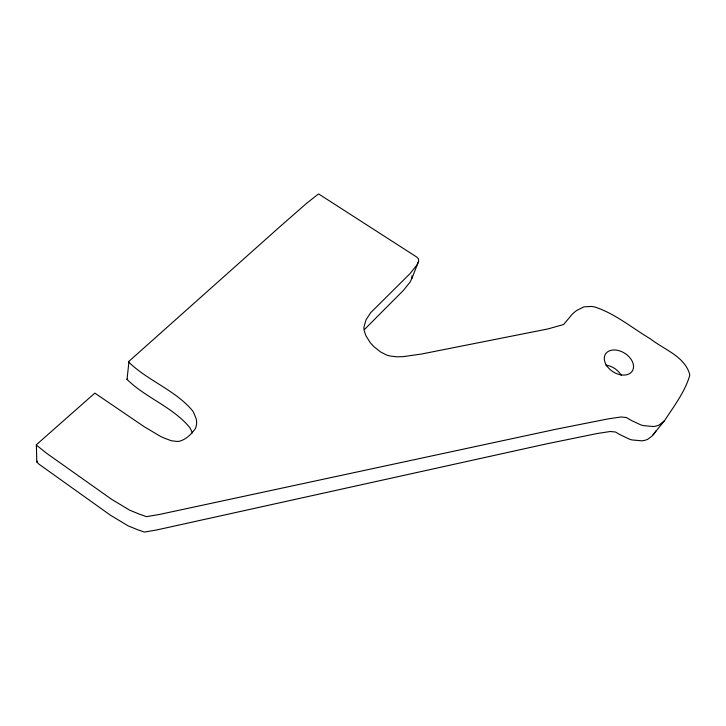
<?xml version="1.0" encoding="UTF-8"?>
<svg xmlns="http://www.w3.org/2000/svg" width="726" height="726" viewBox="0 0 726 726"><rect width="100%" height="100%" fill="white"/><g stroke="black" fill="none" stroke-linecap="round" stroke-linejoin="round"><path stroke-width="1.09" d="M192.381 432.896L190.911 429.674A56.946 46.537 3.9 0 0 189.686 427.478C172.888 407.032 145.499 397.766 127.014 379.362L129.001 361.285L279.329 227.211L306.662 203.262L318.56 193.896L416.842 257.113L418.566 259.1L418.557 261.523L416.778 265.271L409.999 273.648L370.668 312.706L366.022 319.839L363.953 327.018A23.041 17.143 21.6 0 0 364.189 330.566L365.868 335.63L369.861 342.082A40.311 29.811 22.4 0 0 374.208 346.883L380.424 351.838L385.815 354.66A21.689 16.208 22.1 0 0 390.198 356.03L396.922 356.82L403.193 356.638L421.47 354.034L547.84 328.96L563.648 324.504L571.652 314.912A59.632 40.837 31.9 0 1 573.513 313.06L574.221 312.434A72.328 49.54 32.5 0 1 576.653 310.51L583.895 306.862L591.427 306.454A22.488 15.319 30.4 0 1 594.766 306.998C615.303 313.614 632.146 328.098 650.523 338.915C663.764 349.451 683.765 355.867 689.437 373.418A14.248 9.574 34.2 0 1 689.7 375.551C684.908 391.986 673.828 406.388 664.508 420.672L652.021 436.081L647.701 439.294A25.9 18.386 34.9 0 1 645.577 440.101L644.062 440.491A21.426 15.219 35.1 0 1 641.748 440.818L632.037 439.938A22.161 15.763 34.9 0 1 629.315 439.112L619.686 434.493A77.809 53.751 33.8 0 1 615.539 432.015L610.239 431.507L597.017 433.549L546.351 443.913L156.952 529.907L144.338 532.104L140.363 530.652A29.203 25.41 -2.5 0 0 138.339 530.025L128.075 525.833L110.452 515.224L38.85 464.086L36.799 461.972L36.364 444.748L94.843 393.111L144.147 426.67L160.464 436.38A154.511 117.34 12.5 0 0 164.176 438.068L171.282 440.736L177.38 441.472A12.533 10.2 7.2 0 0 180.112 441.054C186.428 439.085 191.501 434.103 195.203 428.785A15.055 12.188 7.8 0 0 196.002 426.97L196.592 423.721A25.41 20.528 7.1 0 0 196.555 421.153A23.531 19.012 7.2 0 0 196.147 418.748L193.878 413.085A58.243 47.099 4.6 0 0 192.617 410.862C175.383 390.071 147.469 380.624 128.529 361.902M364.624 329.35L403.465 290.327L410.181 281.969L411.951 278.24L411.969 275.826M36.799 461.972L37.398 461.155M411.951 278.24L418.557 261.523M127.014 379.362L127.477 378.754M656.34 430.536L652.992 434.965M664.508 420.672L659.172 425.019A26.408 18.468 34.6 0 1 657.021 425.826L655.487 426.216A21.844 15.291 34.8 0 1 653.137 426.525L643.263 425.59A22.597 15.836 34.7 0 1 640.495 424.746L631.611 420.563A78.272 53.288 33.6 0 1 626.447 417.523L621.057 416.978L607.635 418.975L556.207 429.193L159.321 514.48L146.416 516.649L142.35 515.161A29.893 25.809 -1.3 0 0 140.281 514.516L129.773 510.224L111.713 499.379L46.564 453.251L36.3 445.047M605.802 365.16A15.573 10.917 32.6 0 1 621.247 375.387M606.981 366.085A15.863 10.954 32.4 0 0 632.201 371.186A15.863 10.954 32.4 0 0 617.554 350.322A15.863 10.954 32.4 0 0 606.981 366.085"/></g></svg>
